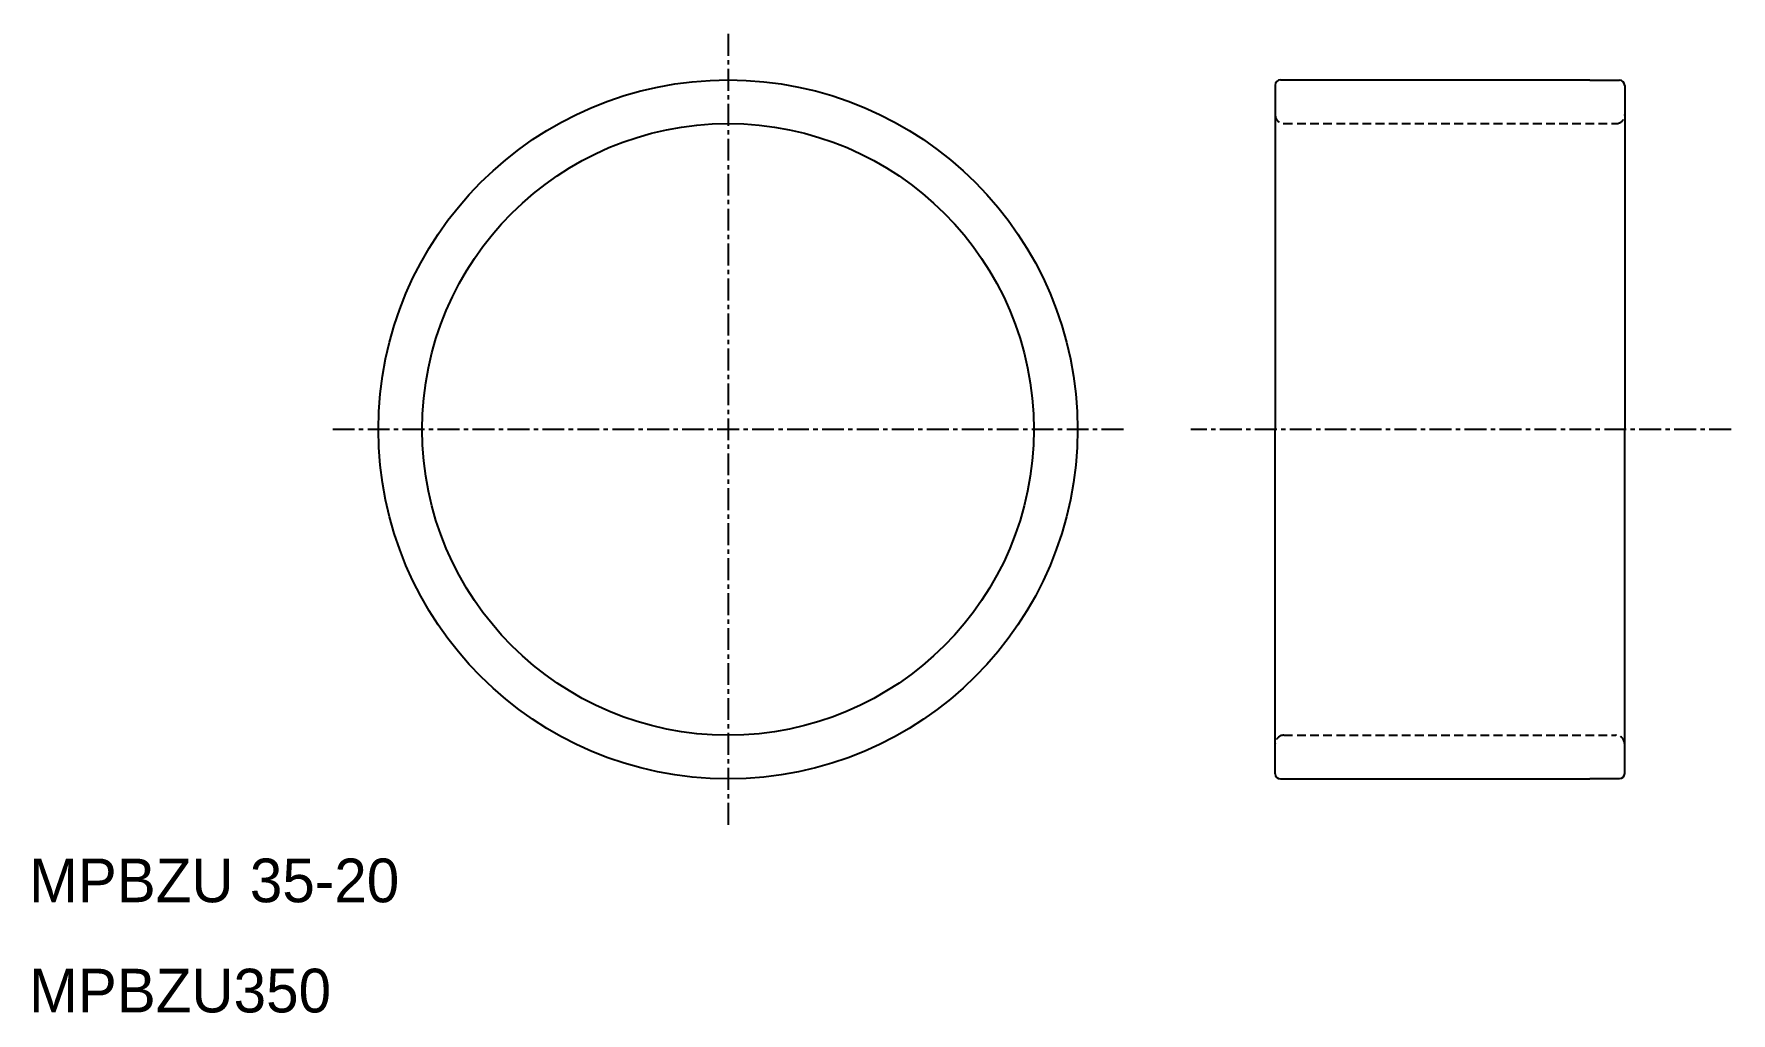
# Model space of a CAD drawing. Extents: x 33.2 to 130.3, y 29.1 to 85.2.
import ezdxf

# ---------------------------------------------------------------- set-up
doc = ezdxf.new("R2010")
doc.units = 0
doc.linetypes.add('CENTER', pattern=[2, 1.25, -0.25, 0.25, -0.25])
doc.linetypes.add('DASHED', pattern=[0.75, 0.5, -0.25])
doc.layers.get('0').update_dxf_attribs({"linetype": 'CONTINUOUS'})
doc.layers.add('CENTER', color=1, linetype='CENTER')

msp = doc.modelspace()

# ---------------------------------------------------------------- linework, layer by layer
at = {"color": 7, "linetype": 'CONTINUOUS'}
for p, q in [((104.235, 82.221), (104.235, 62.521)), ((104.235, 82.221), (104.235, 80.521)), ((104.535, 82.521), (122.235, 82.521)), ((122.235, 82.521), (122.235, 82.501)), ((122.235, 82.501), (123.935, 82.501)), ((124.235, 82.201), (124.235, 62.521)), ((124.235, 82.201), (124.235, 80.521)), ((104.235, 42.821), (104.235, 62.521)), ((124.235, 42.841), (124.235, 62.521)), ((104.235, 42.821), (104.235, 44.521)), ((124.235, 42.841), (124.235, 44.521)), ((104.535, 42.521), (122.235, 42.521)), ((122.235, 42.541), (123.935, 42.541)), ((122.235, 42.521), (122.235, 42.541))]:
    msp.add_line(p, q, dxfattribs=at)
at = {"color": 3, "linetype": 'DASHED'}
for p, q in [((104.735, 80.021), (123.735, 80.021)), ((104.735, 45.021), (123.735, 45.021))]:
    msp.add_line(p, q, dxfattribs=at)
at = {"color": 7, "linetype": 'CONTINUOUS'}
for radius in [20, 17.5]:
    msp.add_circle((72.925, 62.521), radius, dxfattribs=at)
for centre, start, end in [((104.535, 82.221), 90, 180), ((123.935, 82.201), 0, 90), ((104.535, 42.821), 180, 270), ((123.935, 42.841), 270, 0)]:
    msp.add_arc(centre, 0.3, start, end, dxfattribs=at)
at = {"color": 3, "linetype": 'DASHED'}
for centre, start, end in [((104.735, 80.521), 180, 270), ((123.735, 80.521), 270, 0), ((104.735, 44.521), 90, 180), ((123.735, 44.521), 0, 90)]:
    msp.add_arc(centre, 0.5, start, end, dxfattribs=at)
at = {"layer": 'CENTER', "color": 1, "linetype": 'CENTER'}
for p, q in [((72.925, 85.151), (72.925, 39.891)), ((95.555, 62.521), (50.295, 62.521)), ((130.322, 62.521), (99.41, 62.521))]:
    msp.add_line(p, q, dxfattribs=at)

# ---------------------------------------------------------------- texts
at = {"color": 7, "linetype": 'CONTINUOUS'}
for s, p in [('MPBZU 35-20', (32.932, 35.466)), ('MPBZU350', (32.932, 29.161))]:
    msp.add_text(s, height=2.5, dxfattribs=at).set_placement(p)

doc.saveas('drawing.dxf')
